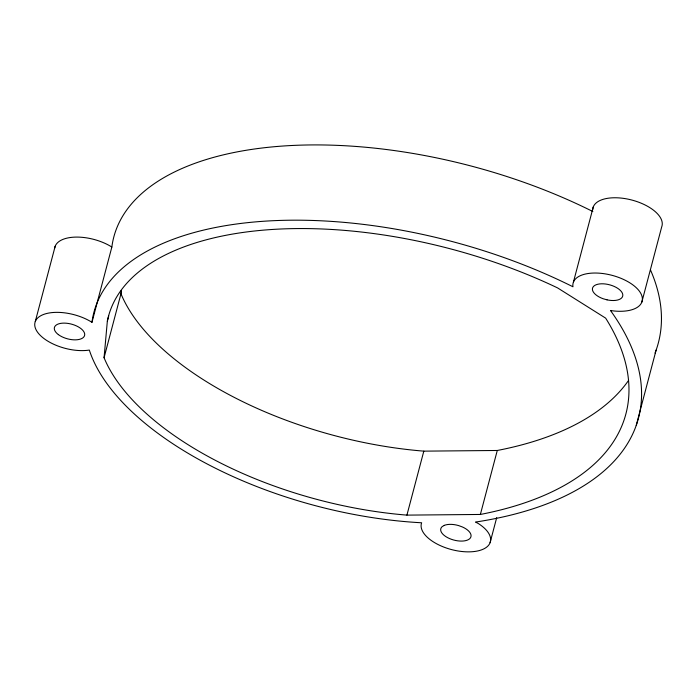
<?xml version="1.0" encoding="UTF-8"?>
<svg xmlns="http://www.w3.org/2000/svg" width="697" height="697" viewBox="0 0 697 697"><rect width="100%" height="100%" fill="white"/><g stroke="black" fill="none" stroke-linecap="round" stroke-linejoin="round"><path stroke-width="1.05" d="M107.338 321.178A313.354 152.87 14.8 0 1 557.591 287.913L605.641 318.128A387.07 188.835 14.8 0 1 480.372 514.456L406.917 515.118A259.537 126.619 14.8 0 1 104.062 357.735L107.338 321.178L108.723 315.933M121.252 290.536L120.964 293.759A259.537 126.619 14.8 0 0 423.82 451.142L497.275 450.48A387.07 188.835 14.8 0 0 628.546 380.431M35.286 321.535L55.168 246.268M91.969 322.31A327.729 159.883 14.8 0 1 572.96 286.781A35.669 17.399 14.8 0 1 604.726 273.799A35.669 17.399 14.8 0 1 642.268 297.541A35.669 17.399 14.8 0 1 610.494 310.522A389.179 189.863 14.8 0 1 475.52 522.062L478.334 523.552A35.669 17.399 14.8 0 1 467.626 551.858A35.669 17.399 14.8 0 1 421.65 522.776A271.421 132.413 14.8 0 1 89.329 350.077A35.669 17.399 14.8 0 1 42.77 337.609A35.669 17.399 14.8 0 1 45.017 313.964A35.669 17.399 14.8 0 1 91.969 322.31L111.851 247.043A327.729 159.883 14.8 0 1 592.842 211.513M104.062 357.735L121.505 291.712M406.917 515.118L423.82 451.142M480.372 514.456L497.275 450.48M490.087 542.675L496.717 517.592M573.396 282.207L593.278 206.948M641.832 302.115L661.714 226.847A35.669 17.399 14.8 0 0 630.977 199.821A35.669 17.399 14.8 0 0 592.729 209.623M636.239 425.379L656.121 350.112M650.606 270.227A389.179 189.863 14.8 0 1 655.032 353.048M54.714 248.027A35.669 17.399 14.8 0 1 75.938 237.093A35.669 17.399 14.8 0 1 111.851 247.043M444.259 525.381L442.107 526.671A15.604 7.615 14.8 0 0 449.382 538.502A15.604 7.615 14.8 0 0 469.63 538.781A15.604 7.615 14.8 0 0 462.355 526.949L458.574 525.573A15.604 7.615 14.8 0 0 444.259 525.381M607.035 299.849L603.123 298.734A15.604 7.615 14.8 0 1 596.336 284.681A15.604 7.615 14.8 0 1 621.628 291.904A15.604 7.615 14.8 0 1 607.035 299.849M58.348 334.586A15.604 7.615 14.8 0 0 84.041 336.668A15.604 7.615 14.8 0 0 66.119 323.199A15.604 7.615 14.8 0 0 58.348 334.586"/></g></svg>
